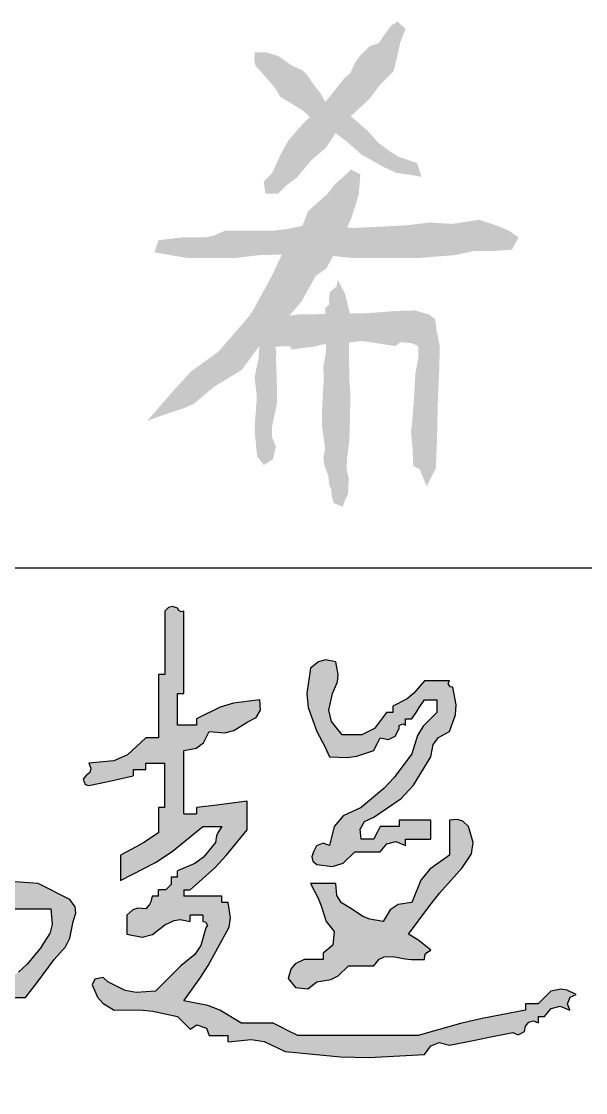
# Model space of a CAD drawing. Extents: x 5396719 to 5510122, y -514120 to -238224.
# Drawn here: x 5466909 to 5467528, y -510745 to -509570 of the extents above; entities that cross this region are included whole.
import ezdxf

# ---------------------------------------------------------------- set-up
doc = ezdxf.new("R2010")
doc.units = 0
doc.header["$LTSCALE"] = 1000
doc.header["$MEASUREMENT"] = 0
doc.layers.get('0').update_dxf_attribs({"linetype": 'CONTINUOUS'})
doc.layers.add('HATCH', color=8, linetype='CONTINUOUS')

# ---------------------------------------------------------------- blocks, each defined once
blk = doc.blocks.new('韩超')
h = blk.add_hatch(color=256)
h.dxf.hatch_style = 1
h.paths.add_polyline_path([(0.787849, 0.514197), (0.777955, 0.527898), (0.77346, 0.562754), (0.78123, 0.586063), (0.805739, 0.61125), (0.805739, 0.625142), (0.819631, 0.625142), (0.818004, 0.635027), (0.823773, 0.643681), (0.833523, 0.64598), (0.860867, 0.674873), (0.870953, 0.696725), (0.875199, 0.736279), (0.836353, 0.74757), (0.816903, 0.753127), (0.777955, 0.764063), (0.777955, 0.777955), (0.791847, 0.777955), (0.791847, 0.819631), (0.801775, 0.820971), (0.80763, 0.824875), (0.812685, 0.833523), (0.832189, 0.847055), (0.839321, 0.866071), (0.833523, 0.889091), (0.791847, 0.889091), (0.776856, 0.916298), (0.7735, 0.934755), (0.777955, 0.965498), (0.770329, 0.984025), (0.756314, 0.993368), (0.736279, 0.993282), (0.716867, 0.977277), (0.713907, 0.950644), (0.729333, 0.930768), (0.740061, 0.911103), (0.737625, 0.891618), (0.722387, 0.875199), (0.694603, 0.875199), (0.683489, 0.864086), (0.677932, 0.858529), (0.666819, 0.847415), (0.638572, 0.845181), (0.624291, 0.842325), (0.597358, 0.833523), (0.597358, 0.791847), (0.643081, 0.794876), (0.666726, 0.800787), (0.708495, 0.819631), (0.708495, 0.833523), (0.736279, 0.833523), (0.736279, 0.791847), (0.718733, 0.774249), (0.705317, 0.767541), (0.680711, 0.764063), (0.680711, 0.750171), (0.666819, 0.750171), (0.658732, 0.72359), (0.639033, 0.708815), (0.61125, 0.708495), (0.596777, 0.690733), (0.592946, 0.675409), (0.597358, 0.652926), (0.623512, 0.642026), (0.64687, 0.646697), (0.666819, 0.666819), (0.722387, 0.666819), (0.738834, 0.631134), (0.742077, 0.608437), (0.736279, 0.569574), (0.708495, 0.569574), (0.682162, 0.535076), (0.663824, 0.519794), (0.625142, 0.500114), (0.625142, 0.47233), (0.61125, 0.47233), (0.589715, 0.441777), (0.574435, 0.428025), (0.54179, 0.409816), (0.527664, 0.400538), (0.510468, 0.403404), (0.500114, 0.416762), (0.500114, 0.569574), (0.524623, 0.594762), (0.532393, 0.618071), (0.527898, 0.652926), (0.514006, 0.652926), (0.514006, 0.847415), (0.500114, 0.847415), (0.500114, 0.875199), (0.486416, 0.877514), (0.478388, 0.883536), (0.47233, 0.896037), (0.438162, 0.892345), (0.420863, 0.888021), (0.388977, 0.875199), (0.388977, 0.847415), (0.375085, 0.847415), (0.379444, 0.836821), (0.376971, 0.826928), (0.368139, 0.819631), (0.356965, 0.793593), (0.353947, 0.778504), (0.354247, 0.750171), (0.337644, 0.741703), (0.330222, 0.726858), (0.333409, 0.708495), (0.347301, 0.708495), (0.347301, 0.666819), (0.332737, 0.655189), (0.327028, 0.643772), (0.326463, 0.625142), (0.32344, 0.619715), (0.327253, 0.612088), (0.333409, 0.61125), (0.333409, 0.583466), (0.305625, 0.583466), (0.302565, 0.667178), (0.306887, 0.710398), (0.326463, 0.791847), (0.3234, 0.8474), (0.32482, 0.875797), (0.333409, 0.930768), (0.375085, 0.930768), (0.375085, 0.94466), (0.430654, 0.94466), (0.482374, 0.970498), (0.50707, 0.987931), (0.548736, 1.028012), (0.542559, 1.028676), (0.538615, 1.036564), (0.54179, 1.041904), (0.514006, 1.041904), (0.514006, 1.055796), (0.462884, 1.052445), (0.433869, 1.058893), (0.388977, 1.08358), (0.305625, 1.08358), (0.305625, 1.139148), (0.281985, 1.161307), (0.266841, 1.170393), (0.236165, 1.180825), (0.238399, 1.152578), (0.241255, 1.138297), (0.250057, 1.111364), (0.263949, 1.111364), (0.263949, 1.041904), (0.277841, 1.041904), (0.277841, 0.930768), (0.250057, 0.930768), (0.200194, 0.90821), (0.175186, 0.897095), (0.125028, 0.875199), (0.097454, 0.881715), (0.078516, 0.877928), (0.055568, 0.861307), (0.050109, 0.847376), (0.0559, 0.8329), (0.06946, 0.826577), (0.152955, 0.845407), (0.194635, 0.855133), (0.277841, 0.875199), (0.277841, 0.708495), (0.266727, 0.675154), (0.261171, 0.658483), (0.250057, 0.625142), (0.255939, 0.530696), (0.258718, 0.483462), (0.263949, 0.388977), (0.286969, 0.38318), (0.305985, 0.390311), (0.319517, 0.409816), (0.344599, 0.428141), (0.359268, 0.435475), (0.388977, 0.444546), (0.388977, 0.458438), (0.40287, 0.458438), (0.40287, 0.416762), (0.388977, 0.416762), (0.340729, 0.364454), (0.31168, 0.341215), (0.250057, 0.305625), (0.250057, 0.291733), (0.236165, 0.291733), (0.231424, 0.268639), (0.217583, 0.254798), (0.194489, 0.250057), (0.194489, 0.236165), (0.180597, 0.236165), (0.148793, 0.216524), (0.134276, 0.200394), (0.118082, 0.166705), (0.127514, 0.14947), (0.152825, 0.145854), (0.166705, 0.159759), (0.185336, 0.17447), (0.198563, 0.17943), (0.222273, 0.180597), (0.222273, 0.194489), (0.277841, 0.194489), (0.311245, 0.220472), (0.333233, 0.229896), (0.375085, 0.236165), (0.375085, 0.250057), (0.40287, 0.250057), (0.420685, 0.221738), (0.422698, 0.197582), (0.409816, 0.166705), (0.396068, 0.142401), (0.398473, 0.118345), (0.416762, 0.097244), (0.43433, 0.097627), (0.444154, 0.100901), (0.458438, 0.111136), (0.458438, 0.263949), (0.47233, 0.263949), (0.524193, 0.298154), (0.552768, 0.312442), (0.61125, 0.333409), (0.61125, 0.40287), (0.621931, 0.39652), (0.637706, 0.404407), (0.639034, 0.416762), (0.680711, 0.416762), (0.680711, 0.430654), (0.736279, 0.430654), (0.736279, 0.416762), (0.750171, 0.416762), (0.750171, 0.305625), (0.735269, 0.297653), (0.731714, 0.276323), (0.743225, 0.263949), (0.754517, 0.192544), (0.755945, 0.155413), (0.750171, 0.083352), (0.791847, 0.083352), (0.791847, 0.263949), (0.833523, 0.263949), (0.837499, 0.253205), (0.852744, 0.249394), (0.861307, 0.257003), (0.883535, 0.265338), (0.894648, 0.269506), (0.916876, 0.277841), (0.916876, 0.291733), (0.94466, 0.291733), (0.969894, 0.324902), (0.982398, 0.341574), (1.007174, 0.375085), (1.032146, 0.402761), (1.041693, 0.421855), (1.04885, 0.458438), (1.055218, 0.477023), (1.053221, 0.491001), (1.041904, 0.50706), (0.972444, 0.54179), (0.910919, 0.546316), (0.877697, 0.541786), (0.819631, 0.520952), (0.805828, 0.5112)])
h.paths.add_polyline_path([(0.791847, 0.458438), (0.805739, 0.458438), (0.82241, 0.469551), (0.847415, 0.486222), (1.000228, 0.486222), (1.003038, 0.45197), (0.997988, 0.431769), (0.97939, 0.40287), (0.948039, 0.36501), (0.929334, 0.347744), (0.889091, 0.319517), (0.889091, 0.305625), (0.805739, 0.305625), (0.805739, 0.291733), (0.791847, 0.291733)], flags=16)
h.paths.add_polyline_path([(0.750171, 0.500114), (0.736279, 0.500114), (0.725165, 0.489), (0.719608, 0.483443), (0.708495, 0.47233), (0.694603, 0.47233), (0.694603, 0.486222), (0.688447, 0.48706), (0.684633, 0.494686), (0.687657, 0.500114), (0.701182, 0.516386), (0.715167, 0.52238), (0.736279, 0.520952), (0.736943, 0.514775), (0.744831, 0.510831), (0.750171, 0.514006)], flags=16)
h.paths.add_polyline_path([(0.791847, 0.666819), (0.793521, 0.674497), (0.785633, 0.682384), (0.777955, 0.680711), (0.777955, 0.694603), (0.791847, 0.694603), (0.792194, 0.70849), (0.806202, 0.718996), (0.819631, 0.715441), (0.833192, 0.709118), (0.838982, 0.694641), (0.833523, 0.680711), (0.805739, 0.680711), (0.805739, 0.666819)], flags=16)
h.paths.add_polyline_path([(0.527898, 0.361193), (0.527898, 0.333409), (0.517217, 0.339759), (0.501443, 0.331871), (0.500114, 0.319517), (0.458438, 0.319517), (0.458438, 0.347301), (0.466116, 0.345628), (0.474003, 0.353515), (0.47233, 0.361193)], flags=16)
h.paths.add_polyline_path([(0.47233, 0.40287), (0.47233, 0.388977), (0.430654, 0.388977), (0.42898, 0.396656), (0.436867, 0.404543), (0.444546, 0.40287), (0.444546, 0.430654), (0.458438, 0.430654), (0.452088, 0.419973), (0.459976, 0.404198)], flags=16)
h.paths.add_polyline_path([(0.47233, 0.604304), (0.464836, 0.588169), (0.458643, 0.580427), (0.444546, 0.569574), (0.444546, 0.555682), (0.430654, 0.555682), (0.432327, 0.548004), (0.42444, 0.540117), (0.416762, 0.54179), (0.416762, 0.527898), (0.40287, 0.527898), (0.39467, 0.507807), (0.386422, 0.49791), (0.368139, 0.486222), (0.333409, 0.486222), (0.327612, 0.509242), (0.334743, 0.528258), (0.354247, 0.54179), (0.384775, 0.569612), (0.400056, 0.583504), (0.430654, 0.61125), (0.446814, 0.616197), (0.458647, 0.614224)], flags=16)
h.paths.add_polyline_path([(0.458438, 0.666819), (0.426908, 0.659351), (0.410404, 0.649448), (0.388977, 0.625142), (0.361193, 0.625142), (0.354844, 0.635823), (0.362731, 0.651598), (0.375085, 0.652926), (0.375085, 0.722387), (0.390598, 0.753922), (0.396359, 0.771203), (0.40287, 0.805739), (0.416762, 0.805739), (0.416762, 0.833523), (0.430654, 0.833523), (0.434629, 0.844267), (0.449874, 0.848078), (0.458438, 0.840469), (0.459102, 0.834292), (0.466989, 0.830348), (0.47233, 0.833523), (0.47233, 0.764063), (0.458438, 0.764063)], flags=16)
h.paths.add_polyline_path([(0.40287, 0.347301), (0.40287, 0.305625), (0.388977, 0.305625), (0.360889, 0.27915), (0.342496, 0.268422), (0.305625, 0.257003), (0.294367, 0.254885), (0.286778, 0.256782), (0.277841, 0.263949), (0.277841, 0.277841), (0.291733, 0.277841), (0.319459, 0.305683), (0.333352, 0.319575), (0.361193, 0.347301)], flags=16)
h.paths.add_polyline_path([(0.430654, 1.000228), (0.416762, 1.000228), (0.39813, 0.985517), (0.384903, 0.980557), (0.361193, 0.97939), (0.347067, 0.970112), (0.329871, 0.972978), (0.319517, 0.986336), (0.319517, 1.055796), (0.347301, 1.055796), (0.376072, 1.035613), (0.395527, 1.029128), (0.430654, 1.028012)], flags=16)
h = blk.add_hatch(color=256)
h.dxf.hatch_style = 1
h.paths.add_polyline_path([(1.542018, 0.208381), (1.519791, 0.219494), (1.508677, 0.225051), (1.48645, 0.236165), (1.416989, 0.236165), (1.371255, 0.264232), (1.344642, 0.274582), (1.291961, 0.284787), (1.328443, 0.335457), (1.345237, 0.362046), (1.375313, 0.416762), (1.391241, 0.446575), (1.394603, 0.466747), (1.389205, 0.500114), (1.375313, 0.500114), (1.375313, 0.514006), (1.291961, 0.514006), (1.291961, 0.527898), (1.305853, 0.527898), (1.359796, 0.576664), (1.385101, 0.603375), (1.430881, 0.659873), (1.430881, 0.722387), (1.386427, 0.71683), (1.3642, 0.714052), (1.319745, 0.708495), (1.319745, 0.694603), (1.291961, 0.694603), (1.291961, 0.833523), (1.31926, 0.838693), (1.334923, 0.85044), (1.347529, 0.875199), (1.381781, 0.872389), (1.401982, 0.877439), (1.430881, 0.896037), (1.450883, 0.906123), (1.460131, 0.922307), (1.458666, 0.94466), (1.401114, 0.937345), (1.371819, 0.928557), (1.319745, 0.902983), (1.319745, 0.889091), (1.278069, 0.889091), (1.278069, 0.958552), (1.291961, 0.958552), (1.291961, 1.139148), (1.285806, 1.138304), (1.281086, 1.140664), (1.278069, 1.146094), (1.267308, 1.150023), (1.257931, 1.147679), (1.250285, 1.139148), (1.250285, 1.000228), (1.236393, 1.000228), (1.236393, 0.861307), (1.208609, 0.861307), (1.168183, 0.824416), (1.138053, 0.811024), (1.08358, 0.805739), (1.087939, 0.795145), (1.085465, 0.785252), (1.076634, 0.777955), (1.071121, 0.771113), (1.075065, 0.759282), (1.08358, 0.757117), (1.122533, 0.76519), (1.141984, 0.769358), (1.180825, 0.777955), (1.180825, 0.791847), (1.208609, 0.791847), (1.208609, 0.805739), (1.250285, 0.805739), (1.250285, 0.708495), (1.236393, 0.708495), (1.236393, 0.652926), (1.203973, 0.631977), (1.187234, 0.622213), (1.15304, 0.604304), (1.15304, 0.548736), (1.229739, 0.588318), (1.266619, 0.612432), (1.333637, 0.666819), (1.375313, 0.666819), (1.366995, 0.654381), (1.363975, 0.646831), (1.361421, 0.632088), (1.335054, 0.599814), (1.316435, 0.58585), (1.278069, 0.569574), (1.278069, 0.555682), (1.264177, 0.555682), (1.26415, 0.539965), (1.25211, 0.527924), (1.236393, 0.527898), (1.236393, 0.514006), (1.222501, 0.514006), (1.219217, 0.502022), (1.216226, 0.496039), (1.208609, 0.486222), (1.191149, 0.488205), (1.17971, 0.484393), (1.166932, 0.47233), (1.166932, 0.430654), (1.200708, 0.424307), (1.223469, 0.429997), (1.250285, 0.451492), (1.27048, 0.461183), (1.283894, 0.46286), (1.305853, 0.458438), (1.305853, 0.47233), (1.333637, 0.47233), (1.333637, 0.458438), (1.339793, 0.4576), (1.343606, 0.449973), (1.340583, 0.444546), (1.32937, 0.406076), (1.316213, 0.38634), (1.285015, 0.361193), (1.229447, 0.305625), (1.187056, 0.302553), (1.163204, 0.307323), (1.125256, 0.326463), (1.114566, 0.33576), (1.096818, 0.332211), (1.090526, 0.319517), (1.102438, 0.292491), (1.113943, 0.279343), (1.139148, 0.263949), (1.194983, 0.265062), (1.223561, 0.262204), (1.278069, 0.250057), (1.289183, 0.238943), (1.294739, 0.233386), (1.305853, 0.222273), (1.320568, 0.231877), (1.341519, 0.224893), (1.347529, 0.208381), (1.389205, 0.208381), (1.389205, 0.194489), (1.439628, 0.1998), (1.468259, 0.195028), (1.514234, 0.173651), (1.635959, 0.161998), (1.69773, 0.160594), (1.819859, 0.166705), (1.833779, 0.185933), (1.852296, 0.192877), (1.875427, 0.187543), (1.930995, 0.198656), (1.958779, 0.204213), (2.014348, 0.215327), (2.025534, 0.209917), (2.039748, 0.217024), (2.042132, 0.229219), (2.049428, 0.23805), (2.059322, 0.240524), (2.069916, 0.236165), (2.069916, 0.250057), (2.083808, 0.250057), (2.098401, 0.26772), (2.118188, 0.272666), (2.139376, 0.263949), (2.133917, 0.27788), (2.139708, 0.292356), (2.153268, 0.298679), (2.133073, 0.308371), (2.119659, 0.310047), (2.0977, 0.305625), (2.086586, 0.294512), (2.08103, 0.288955), (2.069916, 0.277841), (2.042132, 0.277841), (2.042132, 0.263949), (1.946785, 0.245868), (1.899372, 0.234712), (1.805967, 0.208381)])
h = blk.add_hatch(color=256)
h.dxf.hatch_style = 1
h.paths.add_polyline_path([(1.611478, 0.625142), (1.597547, 0.630601), (1.583071, 0.624811), (1.576748, 0.61125), (1.572819, 0.60049), (1.575163, 0.591112), (1.583694, 0.583466), (1.61855, 0.578971), (1.641859, 0.586741), (1.667046, 0.61125), (1.680938, 0.61125), (1.722615, 0.61125), (1.737208, 0.628913), (1.756995, 0.63386), (1.778183, 0.625142), (1.778183, 0.639034), (1.833751, 0.639034), (1.833751, 0.655705), (1.833751, 0.66404), (1.833751, 0.680711), (1.805967, 0.680711), (1.792075, 0.680711), (1.764291, 0.680711), (1.764291, 0.666819), (1.722615, 0.666819), (1.717058, 0.655705), (1.714279, 0.650148), (1.708723, 0.639034), (1.69483, 0.639034), (1.680938, 0.639034), (1.678868, 0.661339), (1.688455, 0.678116), (1.708723, 0.687657), (1.768692, 0.728785), (1.795922, 0.757527), (1.833751, 0.819631), (1.839429, 0.846829), (1.850907, 0.862133), (1.875427, 0.875199), (1.888443, 0.91196), (1.890032, 0.934206), (1.882373, 0.972444), (1.876196, 0.973108), (1.872252, 0.980995), (1.875427, 0.986336), (1.861535, 0.986336), (1.819859, 0.986336), (1.796859, 0.959188), (1.781933, 0.947248), (1.750399, 0.930768), (1.750399, 0.916876), (1.736507, 0.916876), (1.71031, 0.882162), (1.682751, 0.868382), (1.639262, 0.868253), (1.61591, 0.897042), (1.610049, 0.922442), (1.618424, 0.958552), (1.629264, 0.984285), (1.6309, 1.000642), (1.62537, 1.028012), (1.602888, 1.032424), (1.587563, 1.028593), (1.569802, 1.01412), (1.562035, 0.958817), (1.56513, 0.927869), (1.583694, 0.875199), (1.595758, 0.853473), (1.601336, 0.842318), (1.611478, 0.819631), (1.650742, 0.818134), (1.671448, 0.821092), (1.708723, 0.833523), (1.714279, 0.844637), (1.717058, 0.850194), (1.722615, 0.861307), (1.740978, 0.85812), (1.755823, 0.865542), (1.764291, 0.882145), (1.764955, 0.888322), (1.772842, 0.892266), (1.778183, 0.889091), (1.778183, 0.902983), (1.792075, 0.902983), (1.803189, 0.919654), (1.808745, 0.927989), (1.819859, 0.94466), (1.847643, 0.94466), (1.847643, 0.916876), (1.817381, 0.887163), (1.804962, 0.866982), (1.792075, 0.826577), (1.753545, 0.774398), (1.730689, 0.750113), (1.680938, 0.708495), (1.641359, 0.690689), (1.621854, 0.667284)])
h = blk.add_hatch(color=256)
h.dxf.hatch_style = 1
h.paths.add_polyline_path([(1.831635, 0.573795), (1.812227, 0.549535), (1.792075, 0.500114), (1.762292, 0.496094), (1.744726, 0.484384), (1.729561, 0.458438), (1.700075, 0.463546), (1.684975, 0.469586), (1.6601, 0.486222), (1.637668, 0.49978), (1.627728, 0.515685), (1.62537, 0.54179), (1.603143, 0.54179), (1.592029, 0.54179), (1.569802, 0.54179), (1.586675, 0.509854), (1.593737, 0.492906), (1.604532, 0.458438), (1.621804, 0.436498), (1.61886, 0.407063), (1.597586, 0.388977), (1.597586, 0.375085), (1.55591, 0.375085), (1.536306, 0.36578), (1.526798, 0.35437), (1.52118, 0.333409), (1.537185, 0.313997), (1.563818, 0.311038), (1.583694, 0.326463), (1.614401, 0.331156), (1.630976, 0.339443), (1.653154, 0.361193), (1.667046, 0.361193), (1.708723, 0.361193), (1.720352, 0.375758), (1.731769, 0.381467), (1.750399, 0.382031), (1.77782, 0.376762), (1.791938, 0.37535), (1.819859, 0.375085), (1.821199, 0.385013), (1.825102, 0.390868), (1.833751, 0.395924), (1.815429, 0.411271), (1.805589, 0.418299), (1.785129, 0.430654), (1.829593, 0.491137), (1.853312, 0.520437), (1.903211, 0.57652), (1.923495, 0.606919), (1.927312, 0.631729), (1.917103, 0.666819), (1.904326, 0.678881), (1.892887, 0.682694), (1.875427, 0.680711), (1.875427, 0.650148), (1.875427, 0.634867), (1.875427, 0.604304)])
for p, q in [((1.257931, 1.147679), (1.250285, 1.139148)), ((1.250285, 1.139148), (1.250285, 1.000228)), ((1.267308, 1.150023), (1.257931, 1.147679)), ((1.278069, 1.146094), (1.267308, 1.150023)), ((1.281086, 1.140664), (1.278069, 1.146094)), ((1.285806, 1.138304), (1.281086, 1.140664)), ((1.291961, 1.139148), (1.285806, 1.138304)), ((1.291961, 0.958552), (1.291961, 1.139148)), ((1.569802, 1.01412), (1.562035, 0.958817)), ((1.587563, 1.028593), (1.569802, 1.01412)), ((1.602888, 1.032424), (1.587563, 1.028593)), ((1.62537, 1.028012), (1.602888, 1.032424)), ((1.6309, 1.000642), (1.62537, 1.028012)), ((1.236393, 1.000228), (1.236393, 0.861307)), ((1.250285, 1.000228), (1.236393, 1.000228)), ((1.629264, 0.984285), (1.6309, 1.000642)), ((1.618424, 0.958552), (1.629264, 0.984285)), ((1.819859, 0.986336), (1.796859, 0.959188)), ((1.861535, 0.986336), (1.819859, 0.986336)), ((1.875427, 0.986336), (1.861535, 0.986336)), ((1.872252, 0.980995), (1.875427, 0.986336)), ((1.876196, 0.973108), (1.872252, 0.980995)), ((1.882373, 0.972444), (1.876196, 0.973108)), ((1.890032, 0.934206), (1.882373, 0.972444)), ((1.278069, 0.958552), (1.291961, 0.958552)), ((1.278069, 0.889091), (1.278069, 0.958552)), ((1.458666, 0.94466), (1.401114, 0.937345)), ((1.460131, 0.922307), (1.458666, 0.94466)), ((1.562035, 0.958817), (1.56513, 0.927869)), ((1.610049, 0.922442), (1.618424, 0.958552)), ((1.781933, 0.947248), (1.750399, 0.930768)), ((1.796859, 0.959188), (1.781933, 0.947248)), ((1.808745, 0.927989), (1.819859, 0.94466)), ((1.819859, 0.94466), (1.847643, 0.94466)), ((1.847643, 0.94466), (1.847643, 0.916876)), ((1.371819, 0.928557), (1.319745, 0.902983)), ((1.401114, 0.937345), (1.371819, 0.928557)), ((1.450883, 0.906123), (1.460131, 0.922307)), ((1.56513, 0.927869), (1.583694, 0.875199)), ((1.61591, 0.897042), (1.610049, 0.922442)), ((1.736507, 0.916876), (1.71031, 0.882162)), ((1.750399, 0.916876), (1.736507, 0.916876)), ((1.750399, 0.930768), (1.750399, 0.916876)), ((1.792075, 0.902983), (1.803189, 0.919654)), ((1.803189, 0.919654), (1.808745, 0.927989)), ((1.847643, 0.916876), (1.817381, 0.887163)), ((1.888443, 0.91196), (1.890032, 0.934206)), ((1.319745, 0.902983), (1.319745, 0.889091)), ((1.401982, 0.877439), (1.430881, 0.896037)), ((1.430881, 0.896037), (1.450883, 0.906123)), ((1.639262, 0.868253), (1.61591, 0.897042)), ((1.778183, 0.902983), (1.792075, 0.902983)), ((1.778183, 0.889091), (1.778183, 0.902983)), ((1.875427, 0.875199), (1.888443, 0.91196)), ((1.319745, 0.889091), (1.278069, 0.889091)), ((1.334923, 0.85044), (1.347529, 0.875199)), ((1.347529, 0.875199), (1.381781, 0.872389)), ((1.381781, 0.872389), (1.401982, 0.877439)), ((1.583694, 0.875199), (1.595758, 0.853473)), ((1.71031, 0.882162), (1.682751, 0.868382)), ((1.755823, 0.865542), (1.764291, 0.882145)), ((1.764291, 0.882145), (1.764955, 0.888322)), ((1.764955, 0.888322), (1.772842, 0.892266)), ((1.772842, 0.892266), (1.778183, 0.889091)), ((1.817381, 0.887163), (1.804962, 0.866982)), ((1.850907, 0.862133), (1.875427, 0.875199)), ((1.208609, 0.861307), (1.168183, 0.824416)), ((1.236393, 0.861307), (1.208609, 0.861307)), ((1.31926, 0.838693), (1.334923, 0.85044)), ((1.595758, 0.853473), (1.601336, 0.842318)), ((1.682751, 0.868382), (1.639262, 0.868253)), ((1.714279, 0.844637), (1.717058, 0.850194)), ((1.717058, 0.850194), (1.722615, 0.861307)), ((1.722615, 0.861307), (1.740978, 0.85812)), ((1.740978, 0.85812), (1.755823, 0.865542)), ((1.804962, 0.866982), (1.792075, 0.826577)), ((1.833751, 0.819631), (1.839429, 0.846829)), ((1.839429, 0.846829), (1.850907, 0.862133)), ((1.168183, 0.824416), (1.138053, 0.811024)), ((1.291961, 0.833523), (1.31926, 0.838693)), ((1.291961, 0.694603), (1.291961, 0.833523)), ((1.601336, 0.842318), (1.611478, 0.819631)), ((1.671448, 0.821092), (1.708723, 0.833523)), ((1.708723, 0.833523), (1.714279, 0.844637)), ((1.792075, 0.826577), (1.753545, 0.774398)), ((1.138053, 0.811024), (1.08358, 0.805739)), ((1.08358, 0.805739), (1.087939, 0.795145)), ((1.208609, 0.791847), (1.208609, 0.805739)), ((1.208609, 0.805739), (1.250285, 0.805739)), ((1.250285, 0.708495), (1.250285, 0.805739)), ((1.611478, 0.819631), (1.650742, 0.818134)), ((1.650742, 0.818134), (1.671448, 0.821092)), ((1.795922, 0.757527), (1.833751, 0.819631)), ((1.076634, 0.777955), (1.071121, 0.771113)), ((1.085465, 0.785252), (1.076634, 0.777955)), ((1.087939, 0.795145), (1.085465, 0.785252)), ((1.141984, 0.769358), (1.180825, 0.777955)), ((1.180825, 0.791847), (1.208609, 0.791847)), ((1.180825, 0.791847), (1.180825, 0.777955)), ((1.071121, 0.771113), (1.075065, 0.759282)), ((1.075065, 0.759282), (1.08358, 0.757117)), ((1.08358, 0.757117), (1.122533, 0.76519)), ((1.122533, 0.76519), (1.141984, 0.769358)), ((1.753545, 0.774398), (1.730689, 0.750113)), ((1.768692, 0.728785), (1.795922, 0.757527)), ((1.730689, 0.750113), (1.680938, 0.708495)), ((1.708723, 0.687657), (1.768692, 0.728785)), ((1.236393, 0.708495), (1.236393, 0.652926)), ((1.250285, 0.708495), (1.236393, 0.708495)), ((1.3642, 0.714052), (1.319745, 0.708495)), ((1.319745, 0.708495), (1.319745, 0.694603)), ((1.386427, 0.71683), (1.3642, 0.714052)), ((1.430881, 0.722387), (1.386427, 0.71683)), ((1.430881, 0.659873), (1.430881, 0.722387)), ((1.680938, 0.708495), (1.641359, 0.690689)), ((1.291961, 0.694603), (1.319745, 0.694603)), ((1.641359, 0.690689), (1.621854, 0.667284)), ((1.688455, 0.678116), (1.708723, 0.687657)), ((1.892887, 0.682694), (1.875427, 0.680711)), ((1.904326, 0.678881), (1.892887, 0.682694)), ((1.266619, 0.612432), (1.333637, 0.666819)), ((1.333637, 0.666819), (1.375313, 0.666819)), ((1.375313, 0.666819), (1.366995, 0.654381)), ((1.385101, 0.603375), (1.430881, 0.659873)), ((1.621854, 0.667284), (1.611478, 0.625142)), ((1.678868, 0.661339), (1.688455, 0.678116)), ((1.680938, 0.639034), (1.678868, 0.661339)), ((1.722615, 0.666819), (1.717058, 0.655705)), ((1.764291, 0.666819), (1.722615, 0.666819)), ((1.792075, 0.680711), (1.764291, 0.680711)), ((1.764291, 0.680711), (1.764291, 0.666819)), ((1.805967, 0.680711), (1.792075, 0.680711)), ((1.833751, 0.680711), (1.805967, 0.680711)), ((1.833751, 0.66404), (1.833751, 0.680711)), ((1.833751, 0.655705), (1.833751, 0.66404)), ((1.875427, 0.680711), (1.875427, 0.650148)), ((1.917103, 0.666819), (1.904326, 0.678881)), ((1.927312, 0.631729), (1.917103, 0.666819)), ((1.236393, 0.652926), (1.203973, 0.631977)), ((1.363975, 0.646831), (1.361421, 0.632088)), ((1.366995, 0.654381), (1.363975, 0.646831)), ((1.69483, 0.639034), (1.680938, 0.639034)), ((1.708723, 0.639034), (1.69483, 0.639034)), ((1.714279, 0.650148), (1.708723, 0.639034)), ((1.717058, 0.655705), (1.714279, 0.650148)), ((1.778183, 0.625142), (1.778183, 0.639034)), ((1.778183, 0.639034), (1.833751, 0.639034)), ((1.833751, 0.639034), (1.833751, 0.655705)), ((1.875427, 0.650148), (1.875427, 0.634867)), ((1.875427, 0.634867), (1.875427, 0.604304)), ((1.187234, 0.622213), (1.15304, 0.604304)), ((1.203973, 0.631977), (1.187234, 0.622213)), ((1.229739, 0.588318), (1.266619, 0.612432)), ((1.361421, 0.632088), (1.335054, 0.599814)), ((1.576748, 0.61125), (1.572819, 0.60049)), ((1.583071, 0.624811), (1.576748, 0.61125)), ((1.597547, 0.630601), (1.583071, 0.624811)), ((1.611478, 0.625142), (1.597547, 0.630601)), ((1.641859, 0.586741), (1.667046, 0.61125)), ((1.667046, 0.61125), (1.680938, 0.61125)), ((1.680938, 0.61125), (1.722615, 0.61125)), ((1.722615, 0.61125), (1.737208, 0.628913)), ((1.737208, 0.628913), (1.756995, 0.63386)), ((1.756995, 0.63386), (1.778183, 0.625142)), ((1.923495, 0.606919), (1.927312, 0.631729)), ((1.15304, 0.604304), (1.15304, 0.548736)), ((1.15304, 0.548736), (1.229739, 0.588318)), ((1.335054, 0.599814), (1.316435, 0.58585)), ((1.359796, 0.576664), (1.385101, 0.603375)), ((1.572819, 0.60049), (1.575163, 0.591112)), ((1.575163, 0.591112), (1.583694, 0.583466)), ((1.875427, 0.604304), (1.831635, 0.573795)), ((1.903211, 0.57652), (1.923495, 0.606919)), ((1.316435, 0.58585), (1.278069, 0.569574)), ((1.278069, 0.555682), (1.278069, 0.569574)), ((1.305853, 0.527898), (1.359796, 0.576664)), ((1.583694, 0.583466), (1.61855, 0.578971)), ((1.61855, 0.578971), (1.641859, 0.586741)), ((1.831635, 0.573795), (1.812227, 0.549535)), ((1.853312, 0.520437), (1.903211, 0.57652)), ((0.972444, 0.54179), (0.910919, 0.546316)), ((1.041904, 0.50706), (0.972444, 0.54179)), ((1.264177, 0.555682), (1.26415, 0.539965)), ((1.278069, 0.555682), (1.264177, 0.555682)), ((1.592029, 0.54179), (1.569802, 0.54179)), ((1.569802, 0.54179), (1.586675, 0.509854)), ((1.603143, 0.54179), (1.592029, 0.54179)), ((1.62537, 0.54179), (1.603143, 0.54179)), ((1.627728, 0.515685), (1.62537, 0.54179)), ((1.812227, 0.549535), (1.792075, 0.500114)), ((1.25211, 0.527924), (1.236393, 0.527898)), ((1.236393, 0.514006), (1.236393, 0.527898)), ((1.26415, 0.539965), (1.25211, 0.527924)), ((1.291961, 0.527898), (1.291961, 0.514006)), ((1.291961, 0.527898), (1.305853, 0.527898)), ((1.829593, 0.491137), (1.853312, 0.520437)), ((1.053221, 0.491001), (1.041904, 0.50706)), ((1.216226, 0.496039), (1.208609, 0.486222)), ((1.219217, 0.502022), (1.216226, 0.496039)), ((1.222501, 0.514006), (1.219217, 0.502022)), ((1.236393, 0.514006), (1.222501, 0.514006)), ((1.375313, 0.514006), (1.291961, 0.514006)), ((1.375313, 0.500114), (1.375313, 0.514006)), ((1.389205, 0.500114), (1.375313, 0.500114)), ((1.394603, 0.466747), (1.389205, 0.500114)), ((1.586675, 0.509854), (1.593737, 0.492906)), ((1.637668, 0.49978), (1.627728, 0.515685)), ((1.6601, 0.486222), (1.637668, 0.49978)), ((1.762292, 0.496094), (1.744726, 0.484384)), ((1.792075, 0.500114), (1.762292, 0.496094)), ((0.847415, 0.486222), (1.000228, 0.486222)), ((1.000228, 0.486222), (1.003038, 0.45197)), ((1.04885, 0.458438), (1.055218, 0.477023)), ((1.055218, 0.477023), (1.053221, 0.491001)), ((1.17971, 0.484393), (1.166932, 0.47233)), ((1.166932, 0.47233), (1.166932, 0.430654)), ((1.191149, 0.488205), (1.17971, 0.484393)), ((1.208609, 0.486222), (1.191149, 0.488205)), ((1.333637, 0.47233), (1.305853, 0.47233)), ((1.305853, 0.458438), (1.305853, 0.47233)), ((1.333637, 0.47233), (1.333637, 0.458438)), ((1.593737, 0.492906), (1.604532, 0.458438)), ((1.684975, 0.469586), (1.6601, 0.486222)), ((1.744726, 0.484384), (1.729561, 0.458438)), ((1.785129, 0.430654), (1.829593, 0.491137)), ((1.003038, 0.45197), (0.997988, 0.431769)), ((1.041693, 0.421855), (1.04885, 0.458438)), ((1.223469, 0.429997), (1.250285, 0.451492)), ((1.250285, 0.451492), (1.27048, 0.461183)), ((1.27048, 0.461183), (1.283894, 0.46286)), ((1.283894, 0.46286), (1.305853, 0.458438)), ((1.333637, 0.458438), (1.339793, 0.4576)), ((1.339793, 0.4576), (1.343606, 0.449973)), ((1.343606, 0.449973), (1.340583, 0.444546)), ((1.375313, 0.416762), (1.391241, 0.446575)), ((1.391241, 0.446575), (1.394603, 0.466747)), ((1.604532, 0.458438), (1.621804, 0.436498)), ((1.700075, 0.463546), (1.684975, 0.469586)), ((1.729561, 0.458438), (1.700075, 0.463546)), ((0.97939, 0.40287), (0.997988, 0.431769)), ((1.166932, 0.430654), (1.200708, 0.424307)), ((1.200708, 0.424307), (1.223469, 0.429997)), ((1.340583, 0.444546), (1.32937, 0.406076)), ((1.621804, 0.436498), (1.61886, 0.407063)), ((1.805589, 0.418299), (1.785129, 0.430654)), ((0.97939, 0.40287), (0.948039, 0.36501)), ((1.007174, 0.375085), (1.032146, 0.402761)), ((1.032146, 0.402761), (1.041693, 0.421855)), ((1.32937, 0.406076), (1.316213, 0.38634)), ((1.345237, 0.362046), (1.375313, 0.416762)), ((1.61886, 0.407063), (1.597586, 0.388977)), ((1.815429, 0.411271), (1.805589, 0.418299)), ((1.833751, 0.395924), (1.815429, 0.411271)), ((1.316213, 0.38634), (1.285015, 0.361193)), ((1.597586, 0.388977), (1.597586, 0.375085)), ((1.720352, 0.375758), (1.731769, 0.381467)), ((1.731769, 0.381467), (1.750399, 0.382031)), ((1.750399, 0.382031), (1.77782, 0.376762)), ((1.77782, 0.376762), (1.791938, 0.37535)), ((1.819859, 0.375085), (1.821199, 0.385013)), ((1.821199, 0.385013), (1.825102, 0.390868)), ((1.825102, 0.390868), (1.833751, 0.395924)), ((0.929334, 0.347744), (0.948039, 0.36501)), ((0.982398, 0.341574), (1.007174, 0.375085)), ((1.285015, 0.361193), (1.229447, 0.305625)), ((1.328443, 0.335457), (1.345237, 0.362046)), ((1.526798, 0.35437), (1.52118, 0.333409)), ((1.536306, 0.36578), (1.526798, 0.35437)), ((1.55591, 0.375085), (1.536306, 0.36578)), ((1.597586, 0.375085), (1.55591, 0.375085)), ((1.630976, 0.339443), (1.653154, 0.361193)), ((1.653154, 0.361193), (1.667046, 0.361193)), ((1.667046, 0.361193), (1.708723, 0.361193)), ((1.708723, 0.361193), (1.720352, 0.375758)), ((1.791938, 0.37535), (1.819859, 0.375085)), ((0.969894, 0.324902), (0.982398, 0.341574)), ((1.096818, 0.332211), (1.090526, 0.319517)), ((1.114566, 0.33576), (1.096818, 0.332211)), ((1.125256, 0.326463), (1.114566, 0.33576)), ((1.291961, 0.284787), (1.328443, 0.335457)), ((1.52118, 0.333409), (1.537185, 0.313997)), ((1.583694, 0.326463), (1.614401, 0.331156)), ((1.614401, 0.331156), (1.630976, 0.339443)), ((0.94466, 0.291733), (0.969894, 0.324902)), ((1.090526, 0.319517), (1.102438, 0.292491)), ((1.163204, 0.307323), (1.125256, 0.326463)), ((1.187056, 0.302553), (1.163204, 0.307323)), ((1.229447, 0.305625), (1.187056, 0.302553)), ((1.537185, 0.313997), (1.563818, 0.311038)), ((1.563818, 0.311038), (1.583694, 0.326463)), ((2.0977, 0.305625), (2.086586, 0.294512)), ((2.119659, 0.310047), (2.0977, 0.305625)), ((2.133073, 0.308371), (2.119659, 0.310047)), ((2.153268, 0.298679), (2.133073, 0.308371)), ((0.916876, 0.291733), (0.94466, 0.291733)), ((1.102438, 0.292491), (1.113943, 0.279343)), ((1.344642, 0.274582), (1.291961, 0.284787)), ((2.08103, 0.288955), (2.069916, 0.277841)), ((2.086586, 0.294512), (2.08103, 0.288955)), ((2.133917, 0.27788), (2.139708, 0.292356)), ((2.139708, 0.292356), (2.153268, 0.298679)), ((1.113943, 0.279343), (1.139148, 0.263949)), ((1.139148, 0.263949), (1.194983, 0.265062)), ((1.194983, 0.265062), (1.223561, 0.262204)), ((1.223561, 0.262204), (1.278069, 0.250057)), ((1.371255, 0.264232), (1.344642, 0.274582)), ((1.416989, 0.236165), (1.371255, 0.264232)), ((2.042132, 0.263949), (1.946785, 0.245868)), ((2.069916, 0.277841), (2.042132, 0.277841)), ((2.042132, 0.277841), (2.042132, 0.263949)), ((2.083808, 0.250057), (2.098401, 0.26772)), ((2.098401, 0.26772), (2.118188, 0.272666)), ((2.118188, 0.272666), (2.139376, 0.263949)), ((2.139376, 0.263949), (2.133917, 0.27788)), ((1.278069, 0.250057), (1.289183, 0.238943)), ((1.289183, 0.238943), (1.294739, 0.233386)), ((1.416989, 0.236165), (1.48645, 0.236165)), ((1.508677, 0.225051), (1.48645, 0.236165)), ((1.946785, 0.245868), (1.899372, 0.234712)), ((2.042132, 0.229219), (2.049428, 0.23805)), ((2.049428, 0.23805), (2.059322, 0.240524)), ((2.059322, 0.240524), (2.069916, 0.236165)), ((2.069916, 0.250057), (2.083808, 0.250057)), ((2.069916, 0.250057), (2.069916, 0.236165)), ((1.294739, 0.233386), (1.305853, 0.222273)), ((1.305853, 0.222273), (1.320568, 0.231877)), ((1.320568, 0.231877), (1.341519, 0.224893)), ((1.341519, 0.224893), (1.347529, 0.208381)), ((1.519791, 0.219494), (1.508677, 0.225051)), ((1.542018, 0.208381), (1.519791, 0.219494)), ((1.899372, 0.234712), (1.805967, 0.208381)), ((1.958779, 0.204213), (2.014348, 0.215327)), ((2.014348, 0.215327), (2.025534, 0.209917)), ((2.025534, 0.209917), (2.039748, 0.217024)), ((2.039748, 0.217024), (2.042132, 0.229219)), ((1.347529, 0.208381), (1.389205, 0.208381)), ((1.389205, 0.194489), (1.389205, 0.208381)), ((1.389205, 0.194489), (1.439628, 0.1998)), ((1.439628, 0.1998), (1.468259, 0.195028)), ((1.468259, 0.195028), (1.514234, 0.173651)), ((1.805967, 0.208381), (1.542018, 0.208381)), ((1.833779, 0.185933), (1.852296, 0.192877)), ((1.852296, 0.192877), (1.875427, 0.187543)), ((1.875427, 0.187543), (1.930995, 0.198656)), ((1.930995, 0.198656), (1.958779, 0.204213)), ((1.514234, 0.173651), (1.635959, 0.161998)), ((1.69773, 0.160594), (1.819859, 0.166705)), ((1.819859, 0.166705), (1.833779, 0.185933)), ((1.635959, 0.161998), (1.69773, 0.160594))]:
    blk.add_line(p, q)

msp = doc.modelspace()

# ---------------------------------------------------------------- hatches: boundary and pattern name
at = {"layer": 'HATCH'}
h = msp.add_hatch(color=0, dxfattribs=at)
h.paths.add_polyline_path([(5467289.6, -509691.2), (5467274.2, -509677.8), (5467270.2, -509674.5), (5467254.8, -509688.7), (5467253, -509692.7), (5467266.7, -509702.9), (5467281.6, -509716.2), (5467305.1, -509729.5), (5467320, -509736.5), (5467333.9, -509738.6), (5467347.8, -509740.7), (5467343, -509725.8), (5467322.7, -509718.9), (5467311, -509711.4), (5467300.3, -509703.4)])
h.paths.add_polyline_path([(5467270.2, -509674.5), (5467266.5, -509671.4), (5467257.5, -509665.6), (5467242.7, -509659.7), (5467242.2, -509658.8), (5467229.6, -509671), (5467225.3, -509675.2), (5467235.7, -509684.8), (5467251.7, -509691.6), (5467253, -509692.7), (5467254.8, -509688.7)])
h.paths.add_polyline_path([(5467301.8, -509640.6), (5467317, -509625.4), (5467320.8, -509610.3), (5467324.6, -509593.2), (5467330.3, -509578.9), (5467321.7, -509570.4), (5467314.1, -509575.2), (5467307.5, -509584.6), (5467300.9, -509594.1), (5467290.4, -509597.9), (5467280.9, -509607.4), (5467275.2, -509615), (5467269.5, -509627.3), (5467262.9, -509633), (5467251.5, -509647.3), (5467242.2, -509658.8), (5467242.7, -509659.7), (5467257.5, -509665.6), (5467266.5, -509671.4), (5467270.2, -509674.5), (5467279, -509666.2), (5467290.3, -509655.8)])
h.paths.add_polyline_path([(5467230.9, -509641.6), (5467221.9, -509628.8), (5467217.1, -509624), (5467205.3, -509618.7), (5467198.4, -509613.9), (5467190.9, -509608.5), (5467177.6, -509604.3), (5467164.8, -509604.3), (5467164.2, -509613.3), (5467165.6, -509618.7), (5467170.6, -509624.5), (5467177.8, -509632.7), (5467187.3, -509643.6), (5467192.5, -509652.8), (5467217.6, -509668.2), (5467225.3, -509675.2), (5467229.6, -509671), (5467242.2, -509658.8), (5467237.3, -509649.6)])
h.paths.add_polyline_path([(5467251, -509697.1), (5467253, -509692.7), (5467251.7, -509691.6), (5467235.7, -509684.8), (5467225.3, -509675.2), (5467218.6, -509681.7), (5467202.1, -509700.4), (5467192.6, -509717.5), (5467184.1, -509736.5), (5467174.6, -509745.9), (5467176.5, -509759.2), (5467190.7, -509759.2), (5467200.2, -509749.7), (5467210.6, -509742.1), (5467227, -509722.6), (5467242.9, -509708.9)])
h.paths.add_polyline_path([(5467279, -509760.2), (5467280.7, -509738.2), (5467270.5, -509733.1), (5467252, -509749.8), (5467244.8, -509759.3), (5467223.2, -509778.7), (5467217.1, -509794.5), (5467226.2, -509792.5), (5467266.2, -509796.4), (5467270.5, -509787.2)])
h.paths.add_polyline_path([(5467266.2, -509796.4), (5467226.2, -509792.5), (5467217.1, -509794.5), (5467216.2, -509796.8), (5467194.6, -509826.1), (5467227.7, -509825.3), (5467250.7, -509827.7), (5467258.7, -509812.4)])
h.paths.add_polyline_path([(5467454.4, -509807.4), (5467444, -509800), (5467429.8, -509794.1), (5467411.1, -509788), (5467381.8, -509792.5), (5467357.1, -509790.9), (5467330.6, -509794.1), (5467272.4, -509797), (5467266.2, -509796.4), (5467258.7, -509812.4), (5467250.7, -509827.7), (5467270.9, -509829.8), (5467309.7, -509829.8), (5467347, -509829.8), (5467363.4, -509828.3), (5467384.3, -509826.8), (5467405.2, -509822.3), (5467426.1, -509822.3), (5467447, -509820.8)])
h.paths.add_polyline_path([(5467216.2, -509796.8), (5467217.1, -509794.5), (5467200.9, -509798.1), (5467183.6, -509800.1), (5467156, -509800), (5467141.1, -509800), (5467132.2, -509800), (5467119.4, -509805.5), (5467109.8, -509807.4), (5467084.4, -509807.4), (5467059.1, -509810.4), (5467054.6, -509823.8), (5467090.4, -509829.8), (5467144.1, -509829.8), (5467169.5, -509826.8), (5467194.6, -509826.1)])
h.paths.add_polyline_path([(5467231.7, -509849.7), (5467243.5, -509841.2), (5467250.7, -509827.7), (5467227.7, -509825.3), (5467194.6, -509826.1), (5467182.6, -509851.4), (5467164.1, -509885.1), (5467159.2, -509892.9), (5467149.7, -509904.1), (5467125.2, -509932.4), (5467094.8, -509954.4), (5467076.2, -509974.6), (5467046.8, -510008.6), (5467066, -510001.6), (5467086.3, -509994.9), (5467098.1, -509989.8), (5467120.1, -509971.2), (5467150.5, -509952.7), (5467170.9, -509924.9), (5467201.2, -509895.3), (5467216.2, -509877.4)])
h.paths.add_polyline_path([(5467269.2, -509890.8), (5467248.2, -509891.2), (5467242.3, -509891.3), (5467242.7, -509899), (5467243.2, -509909.6), (5467242.7, -509919.5), (5467243.1, -509924.7), (5467254.5, -509924.1), (5467260.2, -509923.4), (5467268.1, -509922.6), (5467268, -509916)])
h.paths.add_polyline_path([(5467263.9, -509869.1), (5467256, -509853.9), (5467254.6, -509861.2), (5467247.3, -509867.1), (5467246.2, -509874.4), (5467246.7, -509880.4), (5467242, -509885), (5467242.3, -509891.3), (5467248.2, -509891.2), (5467269.2, -509890.8)])
h.paths.add_polyline_path([(5467242.7, -509899), (5467242.3, -509891.3), (5467226, -509891.8), (5467212.7, -509891.8), (5467202.9, -509893.2), (5467201.2, -509895.3), (5467170.9, -509924.9), (5467169.9, -509926.2), (5467169, -509940.5), (5467167.1, -509948.8), (5467164.6, -509961.4), (5467167.1, -509981.7), (5467165.2, -510008.3), (5467164.6, -510019), (5467166.5, -510038), (5467167.4, -510047.6), (5467174.7, -510057), (5467184.8, -510050.7), (5467188, -510036.8), (5467183.6, -510026), (5467183.6, -510015.9), (5467189.3, -509988.7), (5467189.3, -509976.6), (5467188.6, -509954.5), (5467188, -509938), (5467188.6, -509933.6), (5467187.4, -509927.2), (5467203.2, -509926.6), (5467205.7, -509930.4), (5467218.4, -509928.5), (5467229.8, -509927.2), (5467239.3, -509924.7), (5467243.1, -509924.7), (5467242.7, -509919.5), (5467243.2, -509909.6)])
h.paths.add_polyline_path([(5467362.9, -509896.9), (5467355.9, -509891.8), (5467340.7, -509887.4), (5467319.8, -509888), (5467295.1, -509889.9), (5467286.2, -509890.5), (5467269.2, -509890.8), (5467268, -509916), (5467268.1, -509922.6), (5467282.2, -509921), (5467291.3, -509922.2), (5467319.1, -509926.6), (5467324.8, -509922.2), (5467337.5, -509923.4), (5467344.5, -509926.7), (5467344.5, -509938.9), (5467341.2, -509955.9), (5467340.4, -509968.1), (5467339.6, -509983.5), (5467337.5, -510010.8), (5467336.3, -510020.3), (5467338.2, -510041.2), (5467338.2, -510045), (5467338.8, -510058.3), (5467345.8, -510061.5), (5467353.4, -510080.2), (5467363.5, -510060.8), (5467364.8, -510031.1), (5467365.6, -509990.9), (5467367.2, -509955.1), (5467367.9, -509926.6), (5467364.1, -509908.3)])
h.paths.add_polyline_path([(5467268.1, -509922.6), (5467260.2, -509923.4), (5467254.5, -509924.1), (5467243.1, -509924.7), (5467242.7, -509935.5), (5467240, -509948.7), (5467240.7, -509964.7), (5467240, -509969.3), (5467238.7, -509997.8), (5467238.7, -510014.4), (5467240.3, -510026.8), (5467242.1, -510038.9), (5467240, -510048.9), (5467241.4, -510058.2), (5467245.3, -510068.2), (5467246.7, -510078.8), (5467248.7, -510083.4), (5467249.3, -510090.7), (5467251.3, -510098.7), (5467261.3, -510102.7), (5467263.9, -510095.4), (5467267.2, -510088.8), (5467268, -510072), (5467265.6, -510061.2), (5467266.2, -510049.1), (5467268.6, -510029.9), (5467269.2, -510011.2), (5467269.8, -509978.6), (5467268.6, -509963.6)])

# ---------------------------------------------------------------- linework, layer by layer
msp.add_line((5464484, -510169.9), (5469984, -510169.9))

# ---------------------------------------------------------------- block references
at = {"xscale": 500, "yscale": 500, "zscale": 500}
msp.add_blockref('韩超', (5466441, -510787), dxfattribs=at)

doc.saveas('drawing.dxf')
